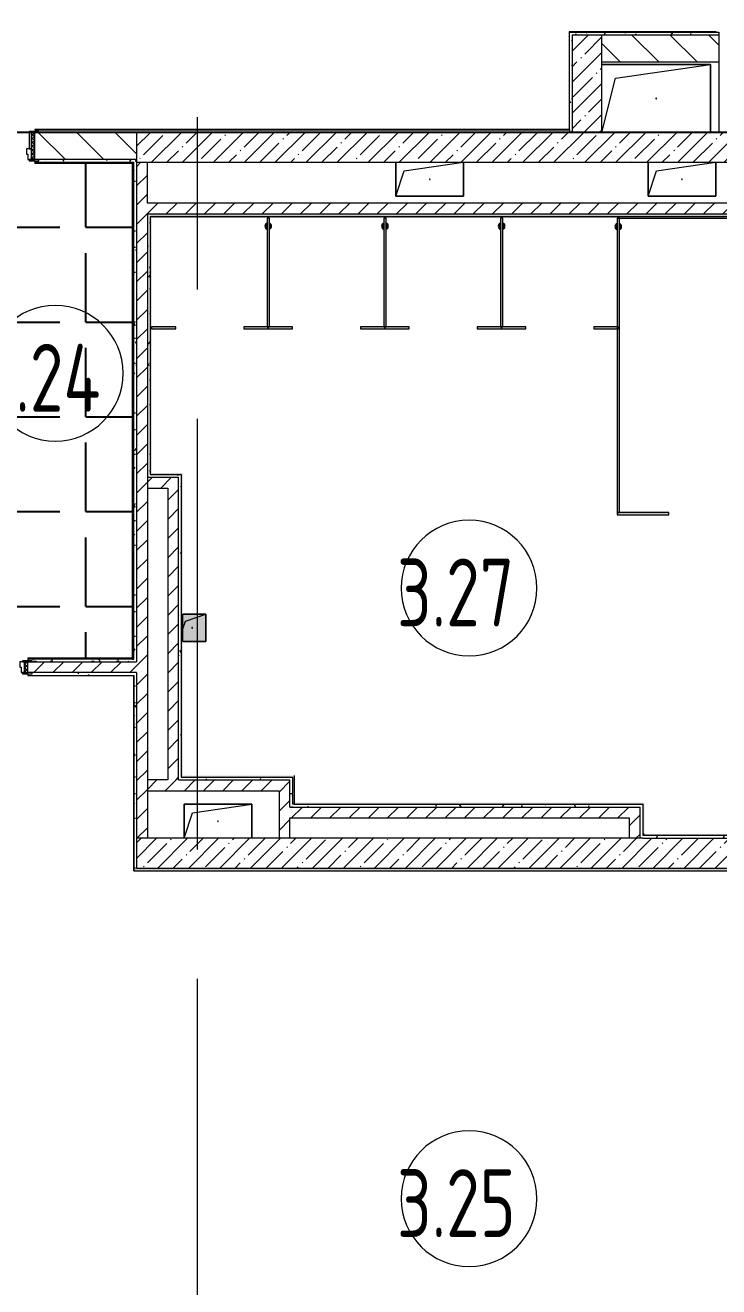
# Model space of a CAD drawing. Header units: millimetres. Extents: x -625 to 415037, y -3642 to 102118.
# Drawn here: x 382617 to 387727, y 2095 to 11390 of the extents above; entities that cross this region are included whole.
import ezdxf

# ---------------------------------------------------------------- set-up
doc = ezdxf.new("R2010")
doc.units = ezdxf.units.MM
doc.linetypes.add('Осевая', pattern=[6350, 1270, -952.5, 3175, -952.5])
doc.layers.add('1) плитка КР3', color=160, linetype='Continuous')
for name, color, linetype, lineweight in [('A-AREA-IDEN', 7, 'Continuous', 9), ('A-DOOR-FRAM-2', 7, 'Continuous', 5), ('A-GENM', 7, 'Continuous', 9), ('A-GENM-1', 7, 'Continuous', 20), ('A-WALL', 7, 'Continuous', 5), ('I-WALL', 7, 'Continuous', 5), ('Оси', 7, 'Continuous', 9), ('Оси-2', 7, 'Осевая', 9)]:
    doc.layers.add(name, color=color, linetype=linetype, lineweight=lineweight)
doc.layers.add('A-AREA-PATT-3', color=7, linetype='Continuous', lineweight=5, true_color=0xe6fae8, transparency=1)
for name, color, linetype, lineweight, true_color in [('A-DOOR-1', 7, 'Continuous', 5, 0xc0c0c0), ('A-DOOR-FRAM-1', 7, 'Continuous', 5, 0xc0c0c0), ('A-WALL-1', 9, 'Continuous', 5, 0x808080), ('A-WALL-FNSH-1', 9, 'Continuous', 5, 0x808080)]:
    doc.layers.add(name, color=color, linetype=linetype, lineweight=lineweight, true_color=true_color)
doc.layers.get('A-DOOR-1').off()
doc.styles.add('СПДС', font='ГОСТ тип А.ttf', dxfattribs={"width": 0.9})
pattern_1 = [(45, (289227.4, 1e-08), (-70.71068, 70.71068), [])]
pattern_2 = [(45, (289227.4, 1e-08), (-114.04925, 114.04925), []), (45, (289341.45, 1e-08), (-114.04925, 114.04925), [201.612, -40.322, 6.706, -33.617])]
pattern_3 = [(135, (289227.4, 1e-08), (-141.42136, -141.42136), [])]
pattern_4 = [(0, (289227.4, 1e-08), (243.84, 60.96), [20.117, -162.763, 20.117, -162.763, -975.36]), (0, (289227.4, 1e-08), (243.84, 60.96), [-365.76, 20.117, -345.643, 20.117, -162.763, -426.72]), (0, (289227.4, 1e-08), (243.84, 60.96), [-914.4, 20.117, -101.803, 20.117, -284.683]), (120, (289318.84, 30.48), (-174.71291, 180.691634), [20.117, -162.763, 20.117, -162.763, -975.36]), (120, (289318.84, 30.48), (-174.71291, 180.691634), [-365.76, 20.117, -345.643, 20.117, -162.763, -426.72]), (120, (289318.84, 30.48), (-174.71291, 180.691634), [-914.4, 20.117, -101.803, 20.117, -284.683]), (240, (289349.32, 152.4), (-69.12709, -241.651634), [20.117, -162.763, 20.117, -162.763, -975.36]), (240, (289349.32, 152.4), (-69.12709, -241.651634), [-365.76, 20.117, -345.643, 20.117, -162.763, -426.72]), (240, (289349.32, 152.4), (-69.12709, -241.651634), [-914.4, 20.117, -101.803, 20.117, -284.683])]

# ---------------------------------------------------------------- blocks, each defined once
blk = doc.blocks.new('110_Дверь_СКБ_1Ст_Внутренняя1 - Д-8 950x2100h_охрана-V555-Объем проектирования 3 этажа')
at = {"layer": 'A-DOOR-FRAM-2'}
h = blk.add_hatch(dxfattribs=at)
h.set_pattern_fill('FP_34', color=256, style=0, pattern_type=2)
h.set_pattern_definition([(45, (-296.384, 164.685), (-14.1421, 14.1421), []), (135, (-296.384, 164.685), (-14.1421, -14.1421), [])])
h.paths.add_polyline_path([(-437.5, 100), (-462.5, 100), (-462.5, -100), (-437.5, -100), (-437.5, 94.7)])
at = {"layer": 'A-DOOR-FRAM-1'}
for p, q in [((-422.5, 108), (-492.5, 108)), ((-492.5, 108), (-492.5, 100)), ((-492.5, 100), (-422.5, 100)), ((-437.5, 100), (-462.5, 100)), ((-462.5, 100), (-462.5, -100)), ((-412.5, 100), (-437.5, 100)), ((-437.5, 100), (-437.5, 20)), ((-437.5, -100), (-437.5, 100)), ((-422.5, 100), (-437.5, 100)), ((-437.5, 100), (-437.5, 99)), ((-437.5, 99), (-422.5, 99)), ((-422.5, 100), (-422.5, 108)), ((-422.5, 99), (-422.5, 100)), ((-412.5, 60), (-412.5, 100)), ((437.5, 100), (437.5, 60)), ((462.5, 100), (437.5, 100)), ((517.5, 108), (447.5, 108)), ((447.5, 108), (447.5, 100)), ((462.5, 100), (447.5, 100)), ((447.5, 100), (447.5, 99)), ((447.5, 100), (517.5, 100)), ((447.5, 99), (462.5, 99)), ((462.5, 20), (462.5, 100)), ((487.5, 100), (462.5, 100)), ((462.5, 100), (462.5, -100)), ((462.5, 99), (462.5, 100)), ((487.5, -100), (487.5, 100)), ((517.5, 100), (517.5, 108)), ((-437.5, 20), (-402.5, 20)), ((-422.5, 20), (-437.5, 20)), ((-437.5, 20), (-437.5, -100)), ((-422.5, -100), (-422.5, 20)), ((-402.5, 60), (-412.5, 60)), ((-402.5, 20), (-402.5, 60)), ((437.5, 60), (427.5, 60)), ((427.5, 60), (427.5, 20)), ((427.5, 20), (462.5, 20)), ((462.5, 20), (447.5, 20)), ((447.5, 20), (447.5, -100)), ((462.5, -100), (462.5, 20)), ((-422.5, -100), (-492.5, -100)), ((-492.5, -100), (-492.5, -108)), ((-492.5, -108), (-422.5, -108)), ((-462.5, -100), (-437.5, -100)), ((-437.5, -100), (-422.5, -100)), ((-422.5, -108), (-422.5, -100)), ((447.5, -100), (462.5, -100)), ((517.5, -100), (447.5, -100)), ((447.5, -100), (447.5, -108)), ((447.5, -108), (517.5, -108)), ((462.5, -100), (487.5, -100)), ((517.5, -108), (517.5, -100))]:
    blk.add_line(p, q, dxfattribs=at)
blk = doc.blocks.new('110_Дверь_СКБ_1Ст_Внутренняя1 - Д-8 950x2100h_охрана-32224770-Объем проектирования 3 этажа')
at = {"layer": 'A-DOOR-FRAM-2'}
h = blk.add_hatch(dxfattribs=at)
h.set_pattern_fill('FP_36', color=256, style=0, pattern_type=2)
h.set_pattern_definition([(45, (-296.384, 104.685), (-14.1421, 14.1421), []), (135, (-296.384, 104.685), (-14.1421, -14.1421), [])])
h.paths.add_polyline_path([(-455.5, 40), (-462.5, 40), (-462.5, -40), (-437.5, -37.9), (-437.5, 40)])
at = {"layer": 'A-DOOR-FRAM-1'}
for p, q in [((-422.5, 48), (-492.5, 48)), ((-492.5, 48), (-492.5, 40)), ((-492.5, 40), (-422.5, 40)), ((-437.5, 40), (-462.5, 40)), ((-462.5, 40), (-462.5, -40)), ((-412.5, 40), (-437.5, 40)), ((-437.5, 40), (-437.5, -40)), ((-437.5, -40), (-437.5, 40)), ((-422.5, 40), (-437.5, 40)), ((-437.5, 40), (-437.5, 39)), ((-437.5, 39), (-422.5, 39)), ((-422.5, 40), (-422.5, 48)), ((-422.5, 39), (-422.5, 40)), ((-412.5, 0), (-412.5, 40)), ((-402.5, 0), (-412.5, 0)), ((-402.5, -40), (-402.5, 0)), ((437.5, 0), (427.5, 0)), ((427.5, 0), (427.5, -40)), ((437.5, 40), (437.5, 0)), ((462.5, 40), (437.5, 40)), ((517.5, 48), (447.5, 48)), ((447.5, 48), (447.5, 40)), ((462.5, 40), (447.5, 40)), ((447.5, 40), (447.5, 39)), ((447.5, 40), (517.5, 40)), ((447.5, 39), (462.5, 39)), ((462.5, -40), (462.5, 40)), ((487.5, 40), (462.5, 40)), ((462.5, 40), (462.5, -40)), ((462.5, 39), (462.5, 40)), ((487.5, -40), (487.5, 40)), ((517.5, 40), (517.5, 48)), ((-422.5, -40), (-492.5, -40)), ((-492.5, -40), (-492.5, -48)), ((-492.5, -48), (-422.5, -48)), ((-462.5, -40), (-437.5, -40)), ((-422.5, -39), (-437.5, -39)), ((-437.5, -39), (-437.5, -40)), ((-437.5, -40), (-402.5, -40)), ((-437.5, -40), (-422.5, -40)), ((-422.5, -40), (-422.5, -39)), ((-422.5, -48), (-422.5, -40)), ((427.5, -40), (462.5, -40)), ((462.5, -39), (447.5, -39)), ((447.5, -39), (447.5, -40)), ((447.5, -40), (462.5, -40)), ((517.5, -40), (447.5, -40)), ((447.5, -40), (447.5, -48)), ((447.5, -48), (517.5, -48)), ((462.5, -40), (462.5, -39)), ((462.5, -40), (487.5, -40)), ((517.5, -48), (517.5, -40))]:
    blk.add_line(p, q, dxfattribs=at)
blk = doc.blocks.new('GM_Отверстие прямоугольное _в плите_ - Отверстие-20657929-Объем проектирования 3 этажа')
at = {"layer": 'A-GENM'}
for p, q in [((-250, -125), (-250, 125)), ((-250, 125), (250, 125)), ((250, 125), (-250, 125)), ((-250, 125), (-250, -125)), ((-187.5, 62.5), (250, 125)), ((250, 125), (250, -125)), ((250, -125), (250, 125)), ((-250, -125), (-187.5, 62.5))]:
    blk.add_line(p, q, dxfattribs=at)
for start, end in [(360, 180), (180, 360)]:
    blk.add_arc((0, 0), 2.5, start, end, dxfattribs=at)
blk = doc.blocks.new('GM_Отверстие прямоугольное _в плите_ - Отверстие-V558-Объем проектирования 3 этажа')
at = {"layer": 'A-GENM'}
for p, q in [((-250, -125), (-250, 125)), ((-250, 125), (-250, -125)), ((-187.5, 62.5), (250, 125)), ((250, 125), (250, -125)), ((250, -125), (250, 125)), ((-250, -125), (-187.5, 62.5)), ((250, -125), (-250, -125)), ((-250, -125), (250, -125))]:
    blk.add_line(p, q, dxfattribs=at)
for start, end in [(360, 180), (180, 360)]:
    blk.add_arc((0, 0), 2.5, start, end, dxfattribs=at)
blk = doc.blocks.new('GM_Отверстие прямоугольное _в плите_ - Отверстие-V589-Объем проектирования 3 этажа')
at = {"layer": 'A-GENM'}
for p, q in [((-69, 100), (100, 100)), ((100, 100), (-69, 100)), ((-50, 50), (100, 100)), ((100, 100), (100, -100)), ((100, -100), (100, 100)), ((-69, -7), (-50, 50)), ((100, -100), (-69, -100)), ((-69, -100), (100, -100))]:
    blk.add_line(p, q, dxfattribs=at)
for start, end in [(360, 180), (180, 360)]:
    blk.add_arc((0, 0), 2.5, start, end, dxfattribs=at)
blk = doc.blocks.new('GM_Отверстие прямоугольное _в плите_ - Отверстие-21992694-Объем проектирования 3 этажа')
at = {"layer": 'A-GENM'}
for p, q in [((-400, 250), (400, 250)), ((400, 250), (-400, 250)), ((-300, 150), (400, 250)), ((400, 250), (400, -250)), ((400, -250), (400, 250)), ((-400, -250), (-300, 150))]:
    blk.add_line(p, q, dxfattribs=at)
for start, end in [(360, 180), (180, 360)]:
    blk.add_arc((0, 0), 2.5, start, end, dxfattribs=at)
blk = doc.blocks.new('131_Сантехническая перегородка 7 - СП-1-30858579-Объем проектирования 3 этажа')
at = {"layer": 'A-GENM'}
blk.add_hatch(color=256, dxfattribs=at).paths.add_polyline_path([(2165.9, -8), (2165.9, 8), (-4.1, 8), (-4.1, -8), (1268, -8)])
at = {"layer": 'A-GENM', "flags": 128}
for points in [[(71.5, 8), (71.1, 8.5), (70.8, 9), (70.4, 9.5), (70, 9.9), (69.6, 10.4), (69.2, 10.8), (68.8, 11.2), (68.3, 11.6), (67.8, 12), (67.3, 12.3), (66.8, 12.7), (66.3, 13), (65.8, 13.3), (65.3, 13.6), (64.7, 13.8), (64.2, 14), (63.6, 14.3), (63, 14.4), (62.4, 14.6), (61.9, 14.7), (61.3, 14.9), (60.7, 14.9), (60.1, 15), (59.5, 15.1), (58.9, 15.1), (58.3, 15.1), (57.7, 15), (57.1, 15), (56.5, 14.9), (55.9, 14.8), (55.3, 14.7), (54.7, 14.5), (54.1, 14.4), (53.5, 14.2), (53, 13.9), (52.4, 13.7), (51.9, 13.4), (51.4, 13.2), (50.8, 12.9), (50.3, 12.5), (49.8, 12.2), (49.3, 11.8), (48.9, 11.4), (48.4, 11), (48, 10.6), (47.6, 10.2), (47.2, 9.7), (46.8, 9.3), (46.4, 8.8), (46.1, 8.3), (45.9, 8)], [(45.9, -8), (46.3, -8.5), (46.6, -9), (47, -9.5), (47.4, -9.9), (47.8, -10.4), (48.2, -10.8), (48.6, -11.2), (49.1, -11.6), (49.6, -12), (50, -12.3), (50.5, -12.7), (51.1, -13), (51.6, -13.3), (52.1, -13.6), (52.7, -13.8), (53.2, -14), (53.8, -14.3), (54.4, -14.4), (54.9, -14.6), (55.5, -14.7), (56.1, -14.9), (56.7, -14.9), (57.3, -15), (57.9, -15.1), (58.5, -15.1), (59.1, -15.1), (59.7, -15), (60.3, -15), (60.9, -14.9), (61.5, -14.8), (62.1, -14.7), (62.7, -14.5), (63.3, -14.4), (63.8, -14.2), (64.4, -13.9), (65, -13.7), (65.5, -13.4), (66, -13.2), (66.6, -12.9), (67.1, -12.5), (67.6, -12.2), (68, -11.8), (68.5, -11.4), (69, -11), (69.4, -10.6), (69.8, -10.2), (70.2, -9.7), (70.6, -9.3), (70.9, -8.8), (71.3, -8.3), (71.5, -8)]]:
    blk.add_lwpolyline(points, dxfattribs=at)
at = {"layer": 'A-GENM'}
for radius, start, end in [(24.6, 19.91127, 160.08873), (17.6, 28.97309, 151.02691), (15.1, 33.78108, 146.21892), (24.6, 199.91127, 340.08873), (17.6, 208.97309, 331.02691), (15.1, 213.78108, 326.21892)]:
    blk.add_arc((58.7, 0), radius, start, end, dxfattribs=at)
at = {"layer": 'A-GENM-1'}
for p, q in [((2165.9, 8), (-4.1, 8)), ((-4.1, 8), (-4.1, -8)), ((2165.9, -8), (2165.9, 8)), ((-4.1, -8), (2165.9, -8))]:
    blk.add_line(p, q, dxfattribs=at)
blk = doc.blocks.new('131_Сантехническая перегородка 6 - СП-1-30839354-Объем проектирования 3 этажа')
at = {"layer": 'A-GENM'}
blk.add_hatch(color=256, dxfattribs=at).paths.add_polyline_path([(800, -8), (800, 8), (0, 8), (0, -8), (217.8, -8)])
at = {"layer": 'A-GENM', "flags": 128}
for points in [[(71.5, 8), (71.1, 8.5), (70.8, 9), (70.4, 9.5), (70, 9.9), (69.6, 10.4), (69.2, 10.8), (68.8, 11.2), (68.3, 11.6), (67.8, 12), (67.3, 12.3), (66.8, 12.7), (66.3, 13), (65.8, 13.3), (65.3, 13.6), (64.7, 13.8), (64.2, 14), (63.6, 14.3), (63, 14.4), (62.4, 14.6), (61.9, 14.7), (61.3, 14.9), (60.7, 14.9), (60.1, 15), (59.5, 15.1), (58.9, 15.1), (58.3, 15.1), (57.7, 15), (57.1, 15), (56.5, 14.9), (55.9, 14.8), (55.3, 14.7), (54.7, 14.5), (54.1, 14.4), (53.5, 14.2), (53, 13.9), (52.4, 13.7), (51.9, 13.4), (51.4, 13.2), (50.8, 12.9), (50.3, 12.5), (49.8, 12.2), (49.3, 11.8), (48.9, 11.4), (48.4, 11), (48, 10.6), (47.6, 10.2), (47.2, 9.7), (46.8, 9.3), (46.4, 8.8), (46.1, 8.3), (45.9, 8)], [(45.9, -8), (46.3, -8.5), (46.6, -9), (47, -9.5), (47.4, -9.9), (47.8, -10.4), (48.2, -10.8), (48.6, -11.2), (49.1, -11.6), (49.6, -12), (50, -12.3), (50.5, -12.7), (51.1, -13), (51.6, -13.3), (52.1, -13.6), (52.7, -13.8), (53.2, -14), (53.8, -14.3), (54.4, -14.4), (54.9, -14.6), (55.5, -14.7), (56.1, -14.9), (56.7, -14.9), (57.3, -15), (57.9, -15.1), (58.5, -15.1), (59.1, -15.1), (59.7, -15), (60.3, -15), (60.9, -14.9), (61.5, -14.8), (62.1, -14.7), (62.7, -14.5), (63.3, -14.4), (63.8, -14.2), (64.4, -13.9), (65, -13.7), (65.5, -13.4), (66, -13.2), (66.6, -12.9), (67.1, -12.5), (67.6, -12.2), (68, -11.8), (68.5, -11.4), (69, -11), (69.4, -10.6), (69.8, -10.2), (70.2, -9.7), (70.6, -9.3), (70.9, -8.8), (71.3, -8.3), (71.5, -8)]]:
    blk.add_lwpolyline(points, dxfattribs=at)
at = {"layer": 'A-GENM'}
for radius, start, end in [(24.6, 19.91127, 160.08873), (17.6, 28.97309, 151.02691), (15.1, 33.78108, 146.21892), (24.6, 199.91127, 340.08873), (17.6, 208.97309, 331.02691), (15.1, 213.78108, 326.21892)]:
    blk.add_arc((58.7, 0), radius, start, end, dxfattribs=at)
at = {"layer": 'A-GENM-1'}
for p, q in [((800, 8), (0, 8)), ((0, 8), (0, -8)), ((800, -8), (800, 8)), ((0, -8), (800, -8))]:
    blk.add_line(p, q, dxfattribs=at)
blk = doc.blocks.new('131_Сантехническая перегородка_Дверь МГН - СД-1-30883454-Объем проектирования 3 этажа')
at = {"layer": 'A-GENM'}
for points in [[(-366.5, 8), (-370, 8), (-370, -8), (10, -8), (10, 8), (-350.5, 8)], [(1390, 8), (1010, 8), (1010, -8), (1390, -8)]]:
    blk.add_hatch(color=256, dxfattribs=at).paths.add_polyline_path(points)
at = {"layer": 'A-GENM-1'}
for p, q in [((10, 8), (-370, 8)), ((-370, 8), (-370, -8)), ((10, -8), (10, 8)), ((1390, 8), (1010, 8)), ((1010, 8), (1010, -8)), ((1390, -8), (1390, 8)), ((-370, -8), (10, -8)), ((1010, -8), (1390, -8))]:
    blk.add_line(p, q, dxfattribs=at)
blk = doc.blocks.new('131_Сантехническая перегородка_Дверь 5 - СД-1-30835617-Объем проектирования 3 этажа')
at = {"layer": 'A-GENM'}
for points in [[(70, 8), (70, -8), (250, -8), (250, 8), (76.9, 8)], [(762.7, 8), (750, 8), (750.2, -8), (928.5, -8), (928.5, 8), (828.4, 8)]]:
    blk.add_hatch(color=256, dxfattribs=at).paths.add_polyline_path(points)
at = {"layer": 'A-GENM-1'}
for p, q in [((250, 8), (70, 8)), ((70, 8), (70, -8)), ((250, -8), (250, 8)), ((930, 8), (750, 8)), ((750, 8), (750, -8)), ((930, -8), (930, 8)), ((70, -8), (250, -8)), ((750, -8), (930, -8))]:
    blk.add_line(p, q, dxfattribs=at)
blk = doc.blocks.new('131_Сантехническая перегородка_Дверь 5 - СД-1-V698-Объем проектирования 3 этажа')
at = {"layer": 'A-GENM'}
for points in [[(250, 8), (70, 8), (70, -8), (250, -8)], [(920.9, 8), (750, 8), (750, -8), (930, -8), (930, 8)]]:
    blk.add_hatch(color=256, dxfattribs=at).paths.add_polyline_path(points)
at = {"layer": 'A-GENM-1'}
for p, q in [((250, 8), (70, 8)), ((70, 8), (70, -8)), ((250, -8), (250, 8)), ((930, 8), (750, 8)), ((750, 8), (750, -8)), ((930, -8), (930, 8)), ((70, -8), (250, -8)), ((750, -8), (930, -8))]:
    blk.add_line(p, q, dxfattribs=at)
blk = doc.blocks.new('131_Сантехническая перегородка_Дверь 5 - СД-1-V699-Объем проектирования 3 этажа')
at = {"layer": 'A-GENM'}
for points in [[(78, 8), (78, -8), (250, -8), (250, 8)], [(750, 8), (750, -8), (930, -8), (930, 8), (921.6, 8)]]:
    blk.add_hatch(color=256, dxfattribs=at).paths.add_polyline_path(points)
at = {"layer": 'A-GENM-1'}
for p, q in [((250, 8), (70, 8)), ((70, 8), (70, -8)), ((250, -8), (250, 8)), ((930, 8), (750, 8)), ((750, 8), (750, -8)), ((930, -8), (930, 8)), ((70, -8), (250, -8)), ((750, -8), (930, -8))]:
    blk.add_line(p, q, dxfattribs=at)
blk = doc.blocks.new('Марка_Помещения - Номер-25198446-Объем проектирования 3 этажа')
at = {"layer": 'A-AREA-IDEN'}
for start, end in [(360, 180), (180, 360)]:
    blk.add_arc((0, 0), 2.5, start, end, dxfattribs=at)

msp = doc.modelspace()

# ---------------------------------------------------------------- hatches: boundary and pattern name
at = {"layer": '1) плитка КР3'}
h = msp.add_hatch(dxfattribs=at)
h.set_pattern_fill('ANGLE', color=256, scale=100)
h.set_pattern_definition([(0, (381666.4, 10600), (0, 698.5), [508, -190.5]), (90, (381666.4, 10600), (-698.5, 4e-14), [508, -190.5])])
h.paths.add_polyline_path([(383408.4, 10371), (382687.4, 10371), (382630.3, 10401), (382637.4, 10401), (382637.4, 10440), (382627.4, 10440), (382627.4, 10480), (382647.4, 10548.6), (382647.4, 10600), (381777.4, 10600), (381777.4, 10480), (381797.4, 10480), (381797.4, 10440), (381785.4, 10392), (381737.4, 10392), (381737.4, 10371), (381666.4, 10371), (381666.4, 6729), (381687.4, 6729), (381742.6, 6700), (381747.4, 6700), (381747.4, 6699), (382577.4, 6700), (382577.4, 6700), (382597.4, 6700), (382597.4, 6708), (382637.4, 6708), (382637.4, 6729), (383408.4, 6729)])
at = {"layer": 'A-AREA-PATT-3'}
h = msp.add_hatch(color=256, dxfattribs=at)
h.paths.add_polyline_path([(383408.4, 6724.5), (383412.9, 6724.5), (383412.9, 10375.5), (382687.4, 10375.5), (382687.4, 10371), (383408.4, 10371), (383408.4, 6729), (382637.4, 6729), (382637.7, 6724.5), (383027.4, 6724.5)])
h.paths.add_polyline_path([(381676.9, 6724.5), (381687.4, 6724.5), (381687.3, 6729), (381666.4, 6729), (381666.4, 10371), (381737.4, 10371), (381737.3, 10375.5), (381661.9, 10375.5), (381661.9, 6724.5), (381666.4, 6724.5)])
h = msp.add_hatch(color=256, dxfattribs=at)
h.paths.add_polyline_path([(383930.4, 6850), (383947.4, 6850), (383947.4, 7050), (383778.4, 7050), (383778.4, 6850)])
h.paths.add_polyline_path([(386994.9, 9884.2), (387001.4, 9886.3), (387010.3, 9898.6), (387008.1, 9916.9), (386999.3, 9926.8), (386994.9, 9926.1), (386994.9, 9918), (386998.3, 9915), (387002, 9906.2), (386994.9, 9886.3)])
h.paths.add_polyline_path([(386978.9, 9884.2), (386978.9, 9894.5), (386975.5, 9897.4), (386971.8, 9906.2), (386978.9, 9928.2), (386972.4, 9926.1), (386963.5, 9913.8), (386965.7, 9895.6), (386974.5, 9885.7)])
h.paths.add_polyline_path([(388735.4, 9884.2), (388741.9, 9886.3), (388750.8, 9898.6), (388748.6, 9916.9), (388739.8, 9926.8), (388735.4, 9926.1), (388735.4, 9918), (388738.8, 9915), (388742.5, 9906.2), (388735.4, 9886.3)])
h.paths.add_polyline_path([(388719.4, 9884.2), (388719.4, 9894.5), (388716, 9897.4), (388712.3, 9906.2), (388719.4, 9928.2), (388712.9, 9926.1), (388704, 9913.8), (388706.2, 9895.6), (388715, 9885.7)])
h.paths.add_polyline_path([(384416, 9887.3), (384422.5, 9889.4), (384431.4, 9901.7), (384429.2, 9920), (384420.5, 9929.9), (384416, 9929.2), (384416, 9921.1), (384419.5, 9918.1), (384423.1, 9909.3), (384416, 9889.4)])
h.paths.add_polyline_path([(385259.7, 9887.3), (385259.7, 9897.5), (385257, 9898.7), (385252.6, 9909.3), (385259.7, 9931.3), (385253.2, 9929.2), (385244.2, 9916.9), (385246.5, 9898.7), (385255.2, 9888.7)])
h.paths.add_polyline_path([(384400, 9887.3), (384400, 9897.5), (384397.4, 9898.7), (384393, 9909.3), (384400, 9931.3), (384393.6, 9929.2), (384384.6, 9916.9), (384386.8, 9898.7), (384395.6, 9888.7)])
h.paths.add_polyline_path([(386119.3, 9887.3), (386119.3, 9897.5), (386116.6, 9898.7), (386112.2, 9909.3), (386119.3, 9931.3), (386112.8, 9929.2), (386103.9, 9916.9), (386106.1, 9898.7), (386114.9, 9888.7)])
h.paths.add_polyline_path([(386135.3, 9887.3), (386141.7, 9889.4), (386150.7, 9901.7), (386148.5, 9920), (386139.7, 9929.9), (386135.3, 9929.2), (386135.3, 9921.1), (386138.7, 9918.1), (386142.3, 9909.3), (386135.3, 9889.4)])
h.paths.add_polyline_path([(385275.7, 9887.3), (385282.1, 9889.4), (385291.1, 9901.7), (385288.8, 9920), (385280.1, 9929.9), (385275.7, 9929.2), (385275.7, 9921.1), (385279.1, 9918.1), (385282.7, 9909.3), (385275.7, 9889.4)])
at = {"layer": 'I-WALL'}
h = msp.add_hatch(dxfattribs=at)
h.set_pattern_fill('FP_191', color=256, style=0, pattern_type=2)
h.set_pattern_definition(pattern_4)
h.paths.add_polyline_path([(387707.4, 11320), (387727.4, 11320), (387727.4, 11340), (386626.4, 11338.7), (386626.4, 11320), (387706.9, 11320)])
h = msp.add_hatch(dxfattribs=at)
h.set_pattern_fill('FP_191', color=256, style=0, pattern_type=2)
h.set_pattern_definition(pattern_4)
h.paths.add_polyline_path([(386646.4, 10600), (386646.4, 11320), (386626.4, 11319.6), (386626.4, 10621)])
h.paths.add_polyline_path([(386646.4, 10600), (386626.4, 10619.1), (386626.4, 10600)])
h = msp.add_hatch(dxfattribs=at)
h.set_pattern_fill('FP_1', color=256, style=0, pattern_type=2)
h.set_pattern_definition(pattern_2)
h.paths.add_polyline_path([(386757.6, 10600), (386866.4, 10600), (386866.4, 11320), (386646.4, 11320), (386646.4, 10600)])
h = msp.add_hatch(dxfattribs=at)
h.set_pattern_fill('FP_23', color=256, style=0, pattern_type=2)
h.set_pattern_definition(pattern_3)
h.paths.add_polyline_path([(386866.4, 11120), (387727.4, 11120), (387727.4, 11320), (386866.4, 11320)])
h = msp.add_hatch(dxfattribs=at)
h.set_pattern_fill('FP_23', color=256, style=0, pattern_type=2)
h.set_pattern_definition(pattern_3)
h.paths.add_polyline_path([(396337.4, 10400), (396357.4, 10400), (396357.4, 10600), (394322.4, 10600), (394322.4, 10400), (395459.8, 10400)])
h.paths.add_polyline_path([(392842.4, 10400), (392872.4, 10400), (392872.4, 10600), (390837.4, 10600), (390837.4, 10400), (391108.7, 10400)])
h.paths.add_polyline_path([(383437.4, 10400), (383437.4, 10600), (382687.4, 10600), (382687.4, 10400), (383417.4, 10400)])
h.paths.add_polyline_path([(379188, 10400), (379212.4, 10400), (379212.4, 10600), (378837.4, 10600), (378837.4, 10400), (379187.4, 10400)])
h.paths.add_polyline_path([(381307.4, 10400), (381737.4, 10400), (381737.4, 10600), (380612.4, 10600), (380612.4, 10400), (381257.4, 10400)])
h = msp.add_hatch(dxfattribs=at)
h.set_pattern_fill('FP_1', color=256, style=0, pattern_type=2)
h.set_pattern_definition(pattern_2)
h.paths.add_polyline_path([(384517.4, 10380), (390837.4, 10380), (390837.4, 10600), (383437.4, 10600), (383437.4, 10380), (384038.1, 10380)])
h = msp.add_hatch(dxfattribs=at)
h.set_pattern_fill('FP_191', color=256, style=0, pattern_type=2)
h.set_pattern_definition(pattern_4)
h.paths.add_polyline_path([(381657.5, 10400), (381657.4, 10400), (381657.4, 10380)])
h.paths.add_polyline_path([(381666.4, 10380), (381737.4, 10380), (381737.4, 10392), (381707.4, 10392.5), (381707.4, 10400), (381657.5, 10400), (381657.4, 10380)])
h.paths.add_polyline_path([(382687.4, 10380), (383417.4, 10380), (383417.4, 10400), (382717.4, 10400), (382717.4, 10392), (382687.4, 10392)])
h = msp.add_hatch(dxfattribs=at)
h.set_pattern_fill('FP_191', color=256, style=0, pattern_type=2)
h.set_pattern_definition(pattern_4)
h.paths.add_polyline_path([(383437.4, 6700), (383437.4, 10400), (383417.4, 10400), (383418.4, 6700)])
h = msp.add_hatch(dxfattribs=at)
h.set_pattern_fill('FP_22', color=256, style=0, pattern_type=2)
h.set_pattern_definition(pattern_1)
h.paths.add_polyline_path([(383494.2, 5400), (383517.4, 5400), (383517.4, 10380), (383437.4, 10380), (383437.4, 5400)])
h = msp.add_hatch(dxfattribs=at)
h.set_pattern_fill('FP_22', color=256, style=0, pattern_type=2)
h.set_pattern_definition(pattern_1)
h.paths.add_polyline_path([(385125.9, 10000), (390307.4, 10000), (390307.4, 10080), (383517.4, 10080), (383517.4, 10000), (384717.4, 10000)])
h = msp.add_hatch(dxfattribs=at)
h.set_pattern_fill('FP_191', color=256, style=0, pattern_type=2)
h.set_pattern_definition(pattern_4)
h.paths.add_polyline_path([(383537.4, 8060), (383537.4, 10000), (383517.4, 10000), (383517.4, 8060)])
h = msp.add_hatch(dxfattribs=at)
h.set_pattern_fill('FP_191', color=256, style=0, pattern_type=2)
h.set_pattern_definition(pattern_4)
h.paths.add_polyline_path([(385125.9, 9980), (390287.4, 9980), (390287.4, 10000), (383537.4, 10000), (383537.4, 9980), (384717.4, 9980)])
for points in [[(388933.1, 9969), (390287.4, 9969), (390287.4, 9980), (383537.4, 9980), (383537.4, 9969), (388661.2, 9969)], [(383548.4, 8080), (383548.4, 9969), (383537.4, 9969), (383537.4, 8080)], [(383767.4, 8080), (383778.4, 8080), (383778.4, 8091), (383548.4, 8091), (383548.4, 8080), (383747.4, 8080)], [(383778.4, 5850), (383778.4, 8080), (383767.4, 8080), (383767.4, 5850)], [(384598.4, 5850), (384598.4, 5861), (383778.4, 5861), (383778.4, 5850), (384587.4, 5850)], [(384598.4, 5650), (384598.4, 5850), (384587.4, 5850), (384587.4, 5650)], [(387167.4, 5650), (387178.4, 5652.2), (387178.4, 5661), (384598.4, 5661), (384598.4, 5650), (387147.4, 5650)], [(387177.8, 5431), (387178.4, 5431), (387178.4, 5650), (387167.4, 5650), (387167.4, 5431)]]:
    msp.add_hatch(color=256, dxfattribs=at).paths.add_polyline_path(points)
h = msp.add_hatch(dxfattribs=at)
h.set_pattern_fill('FP_22', color=256, style=0, pattern_type=2)
h.set_pattern_definition(pattern_1)
h.paths.add_polyline_path([(383667.4, 7980), (383747.4, 7980), (383747.4, 8060), (383517.4, 8060), (383517.4, 7980), (383548.4, 7980)])
h = msp.add_hatch(dxfattribs=at)
h.set_pattern_fill('FP_191', color=256, style=0, pattern_type=2)
h.set_pattern_definition(pattern_4)
h.paths.add_polyline_path([(383767.4, 8060), (383767.4, 8080), (383537.4, 8080), (383537.4, 8060), (383747.4, 8060)])
h = msp.add_hatch(dxfattribs=at)
h.set_pattern_fill('FP_191', color=256, style=0, pattern_type=2)
h.set_pattern_definition(pattern_4)
h.paths.add_polyline_path([(383747.4, 5830), (383767.4, 5830), (383767.4, 8060), (383747.4, 8060), (383747.4, 5861)])
h = msp.add_hatch(dxfattribs=at)
h.set_pattern_fill('FP_22', color=256, style=0, pattern_type=2)
h.set_pattern_definition(pattern_1)
h.paths.add_polyline_path([(383673.8, 5830), (383747.4, 5830), (383747.4, 7980), (383667.4, 7980), (383667.4, 5830)])
h = msp.add_hatch(dxfattribs=at)
h.set_pattern_fill('FP_22', color=256, style=0, pattern_type=2)
h.set_pattern_definition(pattern_1)
h.paths.add_polyline_path([(381637.4, 6620), (381687.4, 6620), (381687.4, 6700), (381257.4, 6700), (381257.4, 6620), (381557.4, 6620)])
h.paths.add_polyline_path([(382667.4, 6620), (383437.4, 6620), (383437.4, 6700), (382637.4, 6700), (382637.4, 6620)])
h = msp.add_hatch(dxfattribs=at)
h.set_pattern_fill('FP_191', color=256, style=0, pattern_type=2)
h.set_pattern_definition(pattern_4)
h.paths.add_polyline_path([(382687.4, 6700), (383417.4, 6700), (383417.4, 6720), (382637.4, 6720), (382637.5, 6708), (382667.4, 6708), (382667.4, 6700), (382677.3, 6700)])
h.paths.add_polyline_path([(381657.4, 6700), (381657.4, 6708), (381687.4, 6708), (381687.4, 6720), (381637.4, 6720), (381637.4, 6700)])
h = msp.add_hatch(dxfattribs=at)
h.set_pattern_fill('FP_191', color=256, style=0, pattern_type=2)
h.set_pattern_definition(pattern_4)
h.paths.add_polyline_path([(381318.7, 6600), (381687.4, 6600), (381687.4, 6612), (381657.4, 6612), (381657.4, 6620), (381257.4, 6620), (381257.4, 6600), (381314.3, 6600)])
h.paths.add_polyline_path([(382637.4, 6600), (383416.4, 6600), (383417.1, 6620), (382667.4, 6619.2), (382667.4, 6612), (382637.4, 6612)])
h = msp.add_hatch(dxfattribs=at)
h.set_pattern_fill('FP_191', color=256, style=0, pattern_type=2)
h.set_pattern_definition(pattern_4)
h.paths.add_polyline_path([(383437.4, 5180), (383437.4, 6620), (383417.4, 6619.3), (383418.4, 5180)])
h = msp.add_hatch(dxfattribs=at)
h.set_pattern_fill('FP_22', color=256, style=0, pattern_type=2)
h.set_pattern_definition(pattern_1)
h.paths.add_polyline_path([(383778.4, 5750), (384487.4, 5750), (384487.4, 5830), (383517.4, 5830), (383517.4, 5750), (383772.9, 5750)])
h = msp.add_hatch(dxfattribs=at)
h.set_pattern_fill('FP_191', color=256, style=0, pattern_type=2)
h.set_pattern_definition(pattern_4)
h.paths.add_polyline_path([(384587.4, 5830), (384587.4, 5850), (383767.4, 5850), (383767.4, 5830), (384582, 5830)])
h = msp.add_hatch(dxfattribs=at)
h.set_pattern_fill('FP_22', color=256, style=0, pattern_type=2)
h.set_pattern_definition(pattern_1)
h.paths.add_polyline_path([(384487.4, 5400), (384567.4, 5400), (384567.4, 5830), (384487.4, 5830), (384487.4, 5655.5)])
h = msp.add_hatch(dxfattribs=at)
h.set_pattern_fill('FP_191', color=256, style=0, pattern_type=2)
h.set_pattern_definition(pattern_4)
h.paths.add_polyline_path([(384582, 5630), (384587.4, 5630), (384587.4, 5830), (384567.4, 5830), (384567.4, 5630)])
h = msp.add_hatch(dxfattribs=at)
h.set_pattern_fill('FP_22', color=256, style=0, pattern_type=2)
h.set_pattern_definition(pattern_1)
h.paths.add_polyline_path([(387067.4, 5550), (387067.4, 5630), (384567.4, 5630), (384567.4, 5550), (386757.6, 5550)])
h = msp.add_hatch(dxfattribs=at)
h.set_pattern_fill('FP_191', color=256, style=0, pattern_type=2)
h.set_pattern_definition(pattern_4)
h.paths.add_polyline_path([(387167.4, 5630), (387167.4, 5650), (384587.4, 5650), (384587.4, 5630), (387147.4, 5630)])
h = msp.add_hatch(dxfattribs=at)
h.set_pattern_fill('FP_22', color=256, style=0, pattern_type=2)
h.set_pattern_definition(pattern_1)
h.paths.add_polyline_path([(387147.4, 5400), (387147.4, 5630), (387067.4, 5630), (387067.4, 5400)])
h = msp.add_hatch(dxfattribs=at)
h.set_pattern_fill('FP_191', color=256, style=0, pattern_type=2)
h.set_pattern_definition(pattern_4)
h.paths.add_polyline_path([(387147.4, 5400), (387167.4, 5400), (387167.4, 5630), (387147.4, 5630), (387147.4, 5402.6)])
h = msp.add_hatch(dxfattribs=at)
h.set_pattern_fill('FP_1', color=256, style=0, pattern_type=2)
h.set_pattern_definition(pattern_2)
h.paths.add_polyline_path([(390797.4, 5180), (390837.4, 5180.9), (390837.4, 5400), (389937.4, 5400), (389938.4, 5180), (390564.8, 5180)])
h.paths.add_polyline_path([(383437.4, 5180), (388887.4, 5180), (388887.4, 5400), (383437.4, 5400), (383437.4, 5192.9)])
h = msp.add_hatch(color=256, dxfattribs=at)
h.paths.add_polyline_path([(390020.9, 5420), (390287.4, 5420), (390287.4, 5431), (389937.4, 5430.8), (389938.4, 5420)])
h.paths.add_polyline_path([(387178.4, 5420), (388887.4, 5420), (388887.4, 5431), (387167.4, 5431), (387167.4, 5420)])
h = msp.add_hatch(dxfattribs=at)
h.set_pattern_fill('FP_191', color=256, style=0, pattern_type=2)
h.set_pattern_definition(pattern_4)
h.paths.add_polyline_path([(390020.9, 5400), (390307.4, 5400), (390307.4, 5420), (389937.4, 5420), (389938.4, 5408), (389967.4, 5408), (389967.4, 5400)])
h.paths.add_polyline_path([(387167.4, 5400), (388857.4, 5400.4), (388857.4, 5408), (388887.4, 5408), (388887.4, 5420), (387167.4, 5420)])
h = msp.add_hatch(dxfattribs=at)
h.set_pattern_fill('FP_191', color=256, style=0, pattern_type=2)
h.set_pattern_definition(pattern_4)
h.paths.add_polyline_path([(390564.8, 5160), (390837.3, 5160), (390797.4, 5180), (389967.4, 5180), (389967.4, 5172), (389937.4, 5171), (389938.4, 5160), (390387.4, 5160)])
h.paths.add_polyline_path([(383437.4, 5160), (388887.4, 5160), (388887.4, 5172), (388857.4, 5172), (388857.4, 5180), (383417.4, 5179.3), (383418.4, 5160), (383430.1, 5160)])

# ---------------------------------------------------------------- linework, layer by layer
msp.add_lwpolyline([(414057.4, 10600), (374197.4, 10600), (374197.4, 13400), (414057.4, 13400)], close=True)
at = {"layer": 'A-WALL'}
for p, q in [((386626.4, 11340), (387727.4, 11340)), ((383437.4, 10400), (382717.4, 10400)), ((383517.4, 10000), (390307.4, 10000)), ((383537.4, 9980), (383537.4, 8080)), ((383517.4, 8060), (383747.4, 8060)), ((383537.4, 8080), (383767.4, 8080)), ((383767.4, 8060), (383767.4, 5850)), ((382667.4, 6700), (383437.4, 6700)), ((382637.4, 6600), (383417.4, 6600)), ((383437.4, 6620), (382667.4, 6620)), ((383417.4, 5180), (383417.4, 6600)), ((383747.4, 5830), (384567.4, 5830)), ((383767.4, 5850), (384587.4, 5850)), ((384587.4, 5830), (384587.4, 5650)), ((384567.4, 5630), (387147.4, 5630)), ((387167.4, 5630), (387167.4, 5420)), ((387167.4, 5400), (388857.4, 5400)), ((383437.4, 5180), (388857.4, 5180))]:
    msp.add_line(p, q, dxfattribs=at)
at = {"layer": 'A-WALL-1'}
for p, q in [((387727.4, 11340), (387727.4, 10600)), ((386646.4, 11320), (386646.4, 10600)), ((386646.4, 11320), (387727.4, 11320)), ((386866.4, 10600), (386866.4, 11320)), ((386866.4, 11120), (387727.4, 11120)), ((382717.4, 10600), (391108.7, 10600)), ((383437.4, 10600), (383437.4, 6700)), ((386626.4, 10621), (386626.4, 10600)), ((382687.4, 10392), (382687.4, 10380)), ((383437.4, 10380), (390837.4, 10380)), ((383517.4, 10080), (383517.4, 10380)), ((390307.4, 10080), (383517.4, 10080)), ((383517.4, 10000), (383517.4, 5400)), ((383537.4, 9980), (390287.4, 9980)), ((383747.4, 5830), (383747.4, 8060)), ((383517.4, 7980), (383667.4, 7980)), ((383667.4, 7980), (383667.4, 5830)), ((382637.4, 6720), (382637.4, 6708)), ((382637.4, 6612), (382637.4, 6600)), ((383437.4, 6620), (383437.4, 5180)), ((383667.4, 5830), (383517.4, 5830)), ((384567.4, 5630), (384567.4, 5830)), ((383517.4, 5750), (384487.4, 5750)), ((384487.4, 5750), (384487.4, 5400)), ((384598.4, 5650), (384587.4, 5650)), ((387147.4, 5400), (387147.4, 5630)), ((384567.4, 5550), (387067.4, 5550)), ((384567.4, 5400), (384567.4, 5550)), ((387067.4, 5550), (387067.4, 5400)), ((387167.4, 5400), (383437.4, 5400)), ((388887.4, 5420), (387167.4, 5420)), ((383417.4, 5160), (388887.4, 5160))]:
    msp.add_line(p, q, dxfattribs=at)
at = {"layer": 'A-WALL-FNSH-1'}
for p, q in [((386625.4, 11341), (386625.4, 10621)), ((387707.4, 11341), (386625.4, 11341)), ((386626.4, 10621), (386626.4, 11340)), ((387707.4, 11340), (387707.4, 11341)), ((386625.4, 10621), (382687.4, 10621)), ((382687.4, 10621), (382687.4, 10620)), ((382687.4, 10620), (386626.4, 10620)), ((384792.2, 10622), (384792.2, 10621)), ((386435.2, 10622), (384792.2, 10622)), ((384792.2, 10621), (386030, 10621)), ((385221.4, 10621), (385221.4, 10622)), ((386435.2, 10621), (386435.2, 10622)), ((386978.9, 9969), (390287.4, 9969)), ((383548.4, 9152), (383548.4, 9168)), ((383767.4, 8080), (383767.4, 8060)), ((383778.4, 6850), (383778.4, 7050)), ((382637.4, 6600), (382637.4, 6599)), ((382637.4, 6599), (383416.4, 6599)), ((383416.4, 6599), (383416.4, 5159)), ((384598.4, 5861), (384598.4, 5650)), ((384587.4, 5850), (384587.4, 5830)), ((384598.4, 5650), (387167.4, 5650)), ((387167.4, 5650), (387167.4, 5630)), ((387178.4, 5431), (387167.4, 5431)), ((387178.4, 5420), (387178.4, 5431)), ((383416.4, 5159), (388887.4, 5159)), ((383417.4, 5160), (383417.4, 5180))]:
    msp.add_line(p, q, dxfattribs=at)
at = {"layer": 'I-WALL'}
for p, q in [((384786.4, 10622), (384786.4, 10621)), ((385630, 10622), (385630, 10621)), ((385630.2, 10622), (385630.2, 10621)), ((385696.6, 10622), (385696.6, 10621)), ((386030, 10622), (386030, 10621)), ((386030, 10621), (386435.2, 10621)), ((382687.4, 10380), (383417.4, 10380)), ((382687.4, 10380), (382687.4, 10371)), ((383417.4, 10371), (382687.4, 10371)), ((383408.4, 6720.5), (383408.4, 10379.5)), ((383408.4, 10379.5), (383417.4, 10379.5)), ((383417.4, 6720), (383417.4, 10380)), ((382637.4, 6729), (383417.4, 6729)), ((382637.4, 6729), (382637.4, 6720)), ((383417.4, 6720), (382637.4, 6720)), ((383408.4, 6720.5), (383417.4, 6720.5))]:
    msp.add_line(p, q, dxfattribs=at)
at = {"layer": 'Оси'}
msp.add_line((383887.4, -1906.3), (383887.4, 3093.7), dxfattribs=at)
at = {"layer": 'Оси-2'}
msp.add_line((383887.4, 3093.7), (383887.4, 16915.1), dxfattribs=at)

# ---------------------------------------------------------------- block references
at = {"layer": 'A-AREA-IDEN', "xscale": 199.9999999999999, "yscale": 199.9999999999999, "zscale": 199.9999999999999}
for p in [(382838.9, 8825.3), (385887.9, 7243.3), (385887.9, 2744.2)]:
    msp.add_blockref('Марка_Помещения - Номер-25198446-Объем проектирования 3 этажа', p, dxfattribs=at)
at = {"layer": 'A-DOOR-1', "rotation": 180}
for name, p in [('110_Дверь_СКБ_1Ст_Внутренняя1 - Д-8 950x2100h_охрана-V555-Объем проектирования 3 этажа', (382224.9, 10500)), ('110_Дверь_СКБ_1Ст_Внутренняя1 - Д-8 950x2100h_охрана-32224770-Объем проектирования 3 этажа', (382174.9, 6660))]:
    msp.add_blockref(name, p, dxfattribs=at)
at = {"layer": 'A-GENM'}
for name, p in [('GM_Отверстие прямоугольное _в плите_ - Отверстие-21992694-Объем проектирования 3 этажа', (387266.4, 10850)), ('GM_Отверстие прямоугольное _в плите_ - Отверстие-V558-Объем проектирования 3 этажа', (385597.4, 10255)), ('GM_Отверстие прямоугольное _в плите_ - Отверстие-V558-Объем проектирования 3 этажа', (387456.3, 10255)), ('GM_Отверстие прямоугольное _в плите_ - Отверстие-V589-Объем проектирования 3 этажа', (383847.4, 6950)), ('GM_Отверстие прямоугольное _в плите_ - Отверстие-20657929-Объем проектирования 3 этажа', (384037.4, 5525))]:
    msp.add_blockref(name, p, dxfattribs=at)
for name, p, rotation in [('131_Сантехническая перегородка 6 - СП-1-30839354-Объем проектирования 3 этажа', (384408, 9968), 270.0000000000007), ('131_Сантехническая перегородка 6 - СП-1-30839354-Объем проектирования 3 этажа', (385267.7, 9968), 270.0000000000007), ('131_Сантехническая перегородка 6 - СП-1-30839354-Объем проектирования 3 этажа', (386127.3, 9968), 270.0000000000007), ('131_Сантехническая перегородка 7 - СП-1-30858579-Объем проектирования 3 этажа', (386986.9, 9964.9), 269.9999999999999), ('131_Сантехническая перегородка_Дверь 5 - СД-1-30835617-Объем проектирования 3 этажа', (384476.9, 9160), 180), ('131_Сантехническая перегородка_Дверь 5 - СД-1-V698-Объем проектирования 3 этажа', (385336.9, 9160), 180), ('131_Сантехническая перегородка_Дверь 5 - СД-1-V698-Объем проектирования 3 этажа', (386196.9, 9160), 180), ('131_Сантехническая перегородка_Дверь 5 - СД-1-V699-Объем проектирования 3 этажа', (387056.9, 9160), 180), ('131_Сантехническая перегородка_Дверь МГН - СД-1-30883454-Объем проектирования 3 этажа', (388368.9, 7791), 180)]:
    msp.add_blockref(name, p, dxfattribs=dict(at, rotation=rotation))

# ---------------------------------------------------------------- texts
at = {"layer": 'A-AREA-IDEN', "char_height": 500, "attachment_point": 1, "style": 'СПДС'}
for s, insert, width in [('3.24', (382289.4, 9042.4), 1370.886), ('3.27', (385356.5, 7460.4), 1327.594), ('3.25', (385356.5, 2961.3), 1327.594)]:
    msp.add_mtext(s, dxfattribs=dict(at, insert=insert, width=width))

doc.saveas('drawing.dxf')
